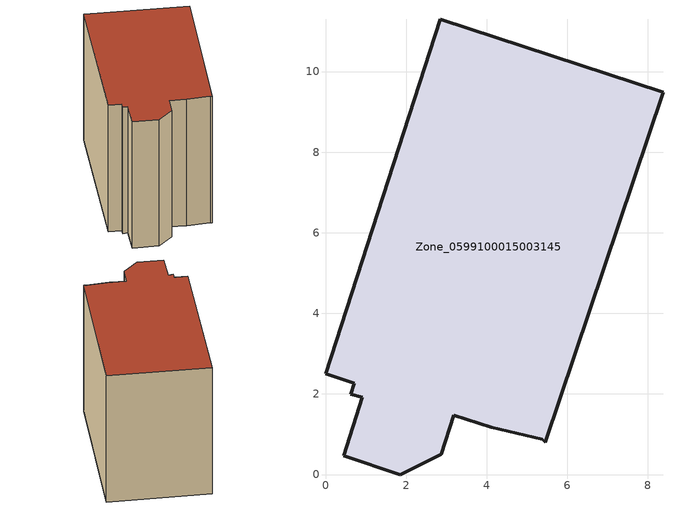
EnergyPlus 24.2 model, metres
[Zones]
Zone_0599100015003145
 floor ground (C_G): 3.19,1.47 2.87,0.51 1.86,0 0.45,0.46 0.91,1.92 0.62,1.99 0.71,2.27 0,2.5 2.85,11.29 8.38,9.49 5.46,0.81 5.38,0.88 4.12,1.17 z0.85
 wall outside (C_F): 2.85,11.29 0,2.5 0.71,2.27 0.62,1.99 0.91,1.92 0.45,0.46 1.86,0 2.87,0.51 3.19,1.47 4.12,1.17 5.38,0.88 5.46,0.81 8.38,9.49 2.85,11.29 z0.85:9.02
 roof outside (C_R): 4.12,1.17 5.38,0.88 5.46,0.81 8.38,9.49 2.85,11.29 0,2.5 0.71,2.27 0.62,1.99 0.91,1.92 0.45,0.46 1.86,0 2.87,0.51 3.19,1.47 z9.02
[BUILDING]
Pand.0599100015003145: North Axis=0; Terrain=City; Loads Convergence Tolerance Value=0.04; Temperature Convergence Tolerance Value=0.4; Solar Distribution=FullExterior; Maximum Number of Warmup Days=25; Minimum Number of Warmup Days=1
[Site:Location]
Rotterdam.The.Hague.AP_ZH_NLD Design_Conditions: Latitude=51.96; Longitude=4.45; Time Zone=1; Elevation=-4.5
[SITE:GROUNDTEMPERATURE:BUILDINGSURFACE]
18, 18, 18, 18, 18, 18, 18, 18, 18, 18, 18, 18
[MATERIAL] Thermal Absorptance=0.9; Solar Absorptance=0.7; Visible Absorptance=0.7
Name | Roughness | Thickness | Conductivity | Density | Specific Heat
G.TI.1965-1974 | MediumSmooth | 0.15 | 0.882353 | 540 | 1210
F.TI.1965-1974 | Rough | 0.3 | 0.697674 | 1920 | 840
R.TI.1965-1974 | MediumRough | 0.2 | 0.232558 | 1500 | 1000
[CONSTRUCTION]
C_G: G.TI.1965-1974
C_F: F.TI.1965-1974
C_R: R.TI.1965-1974
[ZONE]
Zone_0599100015003145: Type=1; Multiplier=1; Ceiling Height=Autocalculate; Volume=Autocalculate; Floor Area=autocalculate; Part of Total Floor Area=Yes
[ZONEINFILTRATION:DESIGNFLOWRATE]
Infil_Zone_0599100015003145: Zone or ZoneList or Space or SpaceList=Zone_0599100015003145; Schedule=AlwaysOn; Design Flow Rate Calculation Method=Flow/Area; Flow Rate per Floor Area=0.003; Constant Term Coefficient=1; Temperature Term Coefficient=0; Velocity Term Coefficient=0; Velocity Squared Term Coefficient=0
[HVACTEMPLATE:ZONE:IDEALLOADSAIRSYSTEM]
Zone_0599100015003145: Maximum Heating Supply Air Temperature=50; Minimum Cooling Supply Air Temperature=13; Maximum Heating Supply Air Humidity Ratio=0.0156; Minimum Cooling Supply Air Humidity Ratio=0.0077; Heating Limit=NoLimit; Cooling Limit=NoLimit; Dehumidification Control Type=ConstantSensibleHeatRatio; Cooling Sensible Heat Ratio=0.7; Dehumidification Setpoint=60; Humidification Control Type=None; Humidification Setpoint=30; Outdoor Air Method=None; Outdoor Air Flow Rate per Person=0.00944; Outdoor Air Flow Rate per Zone Floor Area=0; Outdoor Air Flow Rate per Zone=0; Demand Controlled Ventilation Type=None; Outdoor Air Economizer Type=NoEconomizer; Heat Recovery Type=None; Sensible Heat Recovery Effectiveness=0.7; Latent Heat Recovery Effectiveness=0.65
[ZONECONTROL:THERMOSTAT]
ThermostatControl_Zone_0599100015003145: Zone or ZoneList=Zone_0599100015003145; Control Type Schedule=DualSetpointControlType; Control 1=Thermostat_Zone_0599100015003145; Temperature Difference Between Cutout And Setpoint=0
[THERMOSTATSETPOINT:DUALSETPOINT]
Thermostat_Zone_0599100015003145: Heating Setpoint Temperature Schedule=HeatingSetpoint_Zone_0599100015003145; Cooling Setpoint Temperature Schedule=CoolingSetpoint_Zone_0599100015003145
[SCHEDULE:COMPACT]
HeatingSetpoint_Zone_0599100015003145: Through: 12/31, For: AllDays, Until: 24:00, 21
CoolingSetpoint_Zone_0599100015003145: Through: 12/31, For: AllDays, Until: 24:00, 24
DualSetpointControlType: Through: 12/31, For: AllDays, Until: 24:00, 4
AlwaysOn: Through: 12/31, For: AllDays, Until: 24:00, 1
